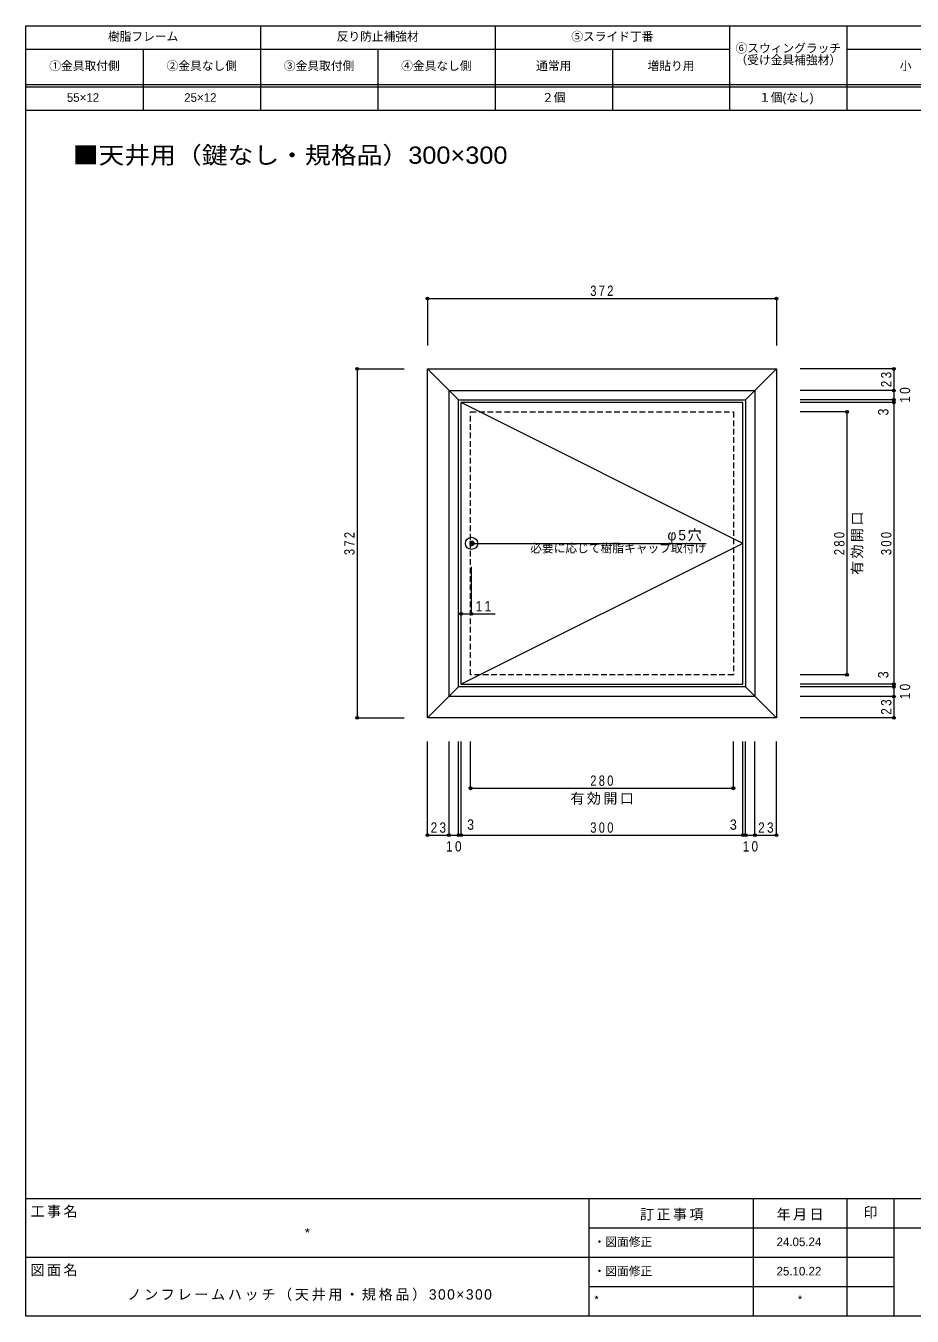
# Model space of a CAD drawing. Units: millimetres at full size, sheet at 1:5. Extents: x -4786 to 1000, y -688 to 1008.
# Drawn here: x -1000 to -55, y -688 to 688 of the extents above; entities that cross this region are included whole.
import ezdxf
from ezdxf.enums import TextEntityAlignment as Align

# ---------------------------------------------------------------- set-up
doc = ezdxf.new("R2010")
doc.units = ezdxf.units.MM
doc.header["$LTSCALE"] = 5
doc.header["$PDMODE"] = 32
doc.header["$PDSIZE"] = 3
doc.linetypes.add('DASHED1', pattern=[1.8, 1.2, -0.6])
for name, color, linetype, lineweight in [('2-0_ＫＢ製品', 2, 'Continuous', 9), ('2-3_寸法', 4, 'Continuous', 9), ('2-4_引出線字', 4, 'Continuous', 9), ('2-5_文字', 7, 'Continuous', 9), ('2-8_他製品', 7, 'Continuous', 9), ('2-A_ベース', 3, 'Continuous', 9), ('F-0_図面枠', 6, 'Continuous', 9), ('F-5_F-5ﾚｲﾔ', 7, 'Continuous', 9)]:
    doc.layers.add(name, color=color, linetype=linetype, lineweight=lineweight)
doc.styles.add('HGｺﾞｼｯｸM', font='')
doc.styles.add('ＭＳ ゴシック', font='')
doc.styles.get('HGｺﾞｼｯｸM').set_extended_font_data('HGｺﾞｼｯｸM')
doc.styles.get('ＭＳ ゴシック').set_extended_font_data('MS Gothic')

msp = doc.modelspace()

# ---------------------------------------------------------------- linework, layer by layer
at = {"layer": '2-0_ＫＢ製品'}
for p, q in [((-536, -14), (-536, 286)), ((-236, 286), (-536, 286)), ((-236, 136), (-536, 286)), ((-236, -14), (-236, 286)), ((-236, 136), (-536, -14)), ((-536, -14), (-236, -14))]:
    msp.add_line(p, q, dxfattribs=at)
at = {"layer": '2-0_ＫＢ製品', "linetype": 'DASHED1'}
msp.add_circle((-525, 136), 2.5, dxfattribs=at)
at = {"layer": '2-3_寸法'}
for p, q in [((-572, 397), (-200, 397)), ((-572, 397), (-572, 347)), ((-200, 397), (-200, 347)), ((-647, 322), (-647, -50)), ((-647, 322), (-597, 322)), ((-75, 322), (-175, 322)), ((-75, 322), (-75, 299)), ((-75, 299), (-175, 299)), ((-75, 289), (-175, 289)), ((-75, 299), (-75, 289)), ((-75, 289), (-75, 286)), ((-75, 286), (-175, 286)), ((-125, 276), (-175, 276)), ((-125, 276), (-125, -4)), ((-75, 286), (-75, -14)), ((-536, 61), (-536, 111)), ((-525, 61), (-525, 111)), ((-536, 61), (-500, 61)), ((-125, -4), (-175, -4)), ((-75, -14), (-175, -14)), ((-75, -17), (-175, -17)), ((-75, -27), (-175, -27)), ((-75, -14), (-75, -17)), ((-75, -17), (-75, -27)), ((-75, -27), (-75, -50)), ((-647, -50), (-597, -50)), ((-75, -50), (-175, -50)), ((-572, -175), (-572, -75)), ((-549, -175), (-549, -75)), ((-539, -175), (-539, -75)), ((-536, -175), (-536, -75)), ((-526, -125), (-526, -75)), ((-246, -125), (-246, -75)), ((-236, -175), (-236, -75)), ((-233, -175), (-233, -75)), ((-223, -175), (-223, -75)), ((-200, -175), (-200, -75)), ((-526, -125), (-246, -125)), ((-572, -175), (-549, -175)), ((-549, -175), (-539, -175)), ((-539, -175), (-536, -175)), ((-536, -175), (-236, -175)), ((-236, -175), (-233, -175)), ((-233, -175), (-223, -175)), ((-223, -175), (-200, -175))]:
    msp.add_line(p, q, dxfattribs=at)
for p in [(-572, 397), (-200, 397), (-647, 322), (-75, 322), (-75, 299), (-75, 289), (-125, 276), (-75, 286), (-536, 61), (-525, 61), (-125, -4), (-75, -14), (-75, -17), (-75, -27), (-647, -50), (-75, -50), (-526, -125), (-246, -125), (-572, -175), (-549, -175), (-539, -175), (-536, -175), (-236, -175), (-233, -175), (-223, -175), (-200, -175)]:
    msp.add_point(p, dxfattribs=at)
at = {"layer": '2-4_引出線字'}
msp.add_line((-525, 136), (-275, 136), dxfattribs=at)
msp.add_point((-525, 136), dxfattribs=at)
at = {"layer": '2-8_他製品'}
msp.add_circle((-525, 136), 6.5, dxfattribs=at)
at = {"layer": '2-A_ベース'}
for p, q in [((-572, 322), (-539, 289)), ((-200, 322), (-200, -50)), ((-549, 299), (-223, 299)), ((-549, -27), (-549, 299)), ((-223, 299), (-223, -27)), ((-572, -50), (-539, -17)), ((-223, -27), (-549, -27)), ((-233, -17), (-539, -17)), ((-200, -50), (-233, -17)), ((-200, -50), (-572, -50))]:
    msp.add_line(p, q, dxfattribs=at)
for points in [[(-572, -50), (-572, 322), (-200, 322)], [(-200, 322), (-233, 289), (-233, -17)], [(-539, -17), (-539, 289), (-233, 289)]]:
    msp.add_lwpolyline(points, dxfattribs=at)
at = {"layer": '2-A_ベース', "linetype": 'DASHED1'}
msp.add_lwpolyline([(-246, -4), (-526, -4), (-526, 276), (-246, 276)], close=True, dxfattribs=at)
at = {"layer": 'F-0_図面枠'}
for p, q in [((-1000, -687.5), (-1000, 687.5)), ((-1000, 687.5), (1000, 687.5)), ((1000, -562.5), (-1000, -562.5)), ((-400, -562.5), (-400, -687.5)), ((-225, -562.5), (-225, -687.5)), ((-125, -562.5), (-125, -687.5)), ((-75, -562.5), (-75, -687.5)), ((300, -593.75), (-400, -593.75)), ((-75, -625), (-1000, -625)), ((-75, -656.25), (-400, -656.25)), ((1000, -687.5), (-1000, -687.5))]:
    msp.add_line(p, q, dxfattribs=at)
at = {"layer": 'F-5_F-5ﾚｲﾔ'}
for p, q in [((-750, 687.5), (-750, 597.5)), ((-500, 687.5), (-500, 597.5)), ((-250, 687.5), (-250, 597.5)), ((-125, 687.5), (-125, 597.5)), ((-1000, 662.5), (-250, 662.5)), ((-875, 662.5), (-875, 597.5)), ((-625, 662.5), (-625, 597.5)), ((-375, 662.5), (-375, 597.5)), ((-125, 662.5), (125, 662.5)), ((-1000, 625), (750, 625)), ((-1000, 622.5), (750, 622.5)), ((-1000, 597.5), (1000, 597.5))]:
    msp.add_line(p, q, dxfattribs=at)

# ---------------------------------------------------------------- texts
at = {"layer": '2-3_寸法', "color": 7, "style": 'HGｺﾞｼｯｸM', "width": 0.9}
for p in [(-77.5, 272.25), (-77.5, -7.75)]:
    msp.add_text('3', height=11, rotation=90, dxfattribs=at).set_placement(p, align=Align.BOTTOM_LEFT)
for p in [(-529.75, -172.5), (-249.75, -172.5)]:
    msp.add_text('3', height=11, dxfattribs=at).set_placement(p, align=Align.BOTTOM_LEFT)
at = {"layer": '2-3_寸法', "color": 7, "char_height": 11, "attachment_point": 7, "style": 'HGｺﾞｼｯｸM'}
for s, insert in [('\\T1.38;\\W0.8;372', (-398.5, 399.5)), ('\\T1.36;\\W0.85;11', (-520.625, 63.5)), ('\\T1.38;\\W0.8;280', (-398.5, -122.5)), ('\\T1.17;有効開口', (-419.75, -142.5)), ('\\T1.36;\\W0.85;23', (-568.625, -172.5)), ('\\T1.38;\\W0.8;300', (-398.5, -172.5)), ('\\T1.36;\\W0.85;23', (-219.625, -172.5)), ('\\T1.36;\\W0.85;10', (-552.125, -192.5)), ('\\T1.36;\\W0.85;10', (-236.125, -192.5))]:
    msp.add_mtext(s, dxfattribs=dict(at, insert=insert))
at = {"layer": '2-3_寸法', "color": 7, "char_height": 11, "attachment_point": 7, "rotation": 90, "style": 'HGｺﾞｼｯｸM'}
for s, insert in [('\\T1.36;\\W0.85;23', (-77.5, 302.375)), ('\\T1.36;\\W0.85;10', (-57.5, 285.875)), ('\\T1.17;有効開口', (-107.5, 102.25)), ('\\T1.38;\\W0.8;372', (-649.5, 123.5)), ('\\T1.38;\\W0.8;280', (-127.5, 123.5)), ('\\T1.38;\\W0.8;300', (-77.5, 123.5)), ('\\T1.36;\\W0.85;10', (-57.5, -30.125)), ('\\T1.36;\\W0.85;23', (-77.5, -46.625))]:
    msp.add_mtext(s, dxfattribs=dict(at, insert=insert))
at = {"layer": '2-5_文字', "style": 'HGｺﾞｼｯｸM'}
msp.add_text('必要に応じて樹脂キャップ取付け', height=9.164, dxfattribs=at).set_placement((-462.5, 123.5), align=Align.BOTTOM_LEFT)
at = {"layer": '2-5_文字', "insert": (-316.25, 136), "char_height": 11, "attachment_point": 7, "style": 'HGｺﾞｼｯｸM'}
msp.add_mtext('\\T1.21;φ5穴', dxfattribs=at)
at = {"layer": 'F-5_F-5ﾚｲﾔ'}
for s, height, style, p in [('樹脂フレーム', 9.164, 'HGｺﾞｼｯｸM', (-912.5, 668.75)), ('反り防止補強材', 9.164, 'HGｺﾞｼｯｸM', (-668.75, 668.75)), ('⑤スライド丁番', 9.164, 'HGｺﾞｼｯｸM', (-418.75, 668.75)), ('⑥スウィングラッチ', 9.164, 'HGｺﾞｼｯｸM', (-243.75, 656.25)), ('①金具取付側', 9.164, 'HGｺﾞｼｯｸM', (-975, 637.5)), ('②金具なし側', 9.164, 'HGｺﾞｼｯｸM', (-850, 637.5)), ('③金具取付側', 9.164, 'HGｺﾞｼｯｸM', (-725, 637.5)), ('④金具なし側', 9.164, 'HGｺﾞｼｯｸM', (-600, 637.5)), ('通常用', 9.164, 'HGｺﾞｼｯｸM', (-456.25, 637.5)), ('増貼り用', 9.164, 'HGｺﾞｼｯｸM', (-337.5, 637.5)), ('（受け金具補強材）', 9.164, 'HGｺﾞｼｯｸM', (-243.75, 643.75)), ('小', 9.164, 'HGｺﾞｼｯｸM', (-68.75, 637.5)), ('55×12', 9.164, 'HGｺﾞｼｯｸM', (-956.25, 603.75)), ('25×12', 9.164, 'HGｺﾞｼｯｸM', (-831.25, 603.75)), ('２個', 9.164, 'HGｺﾞｼｯｸM', (-450, 603.75)), ('１個(なし)', 9.164, 'HGｺﾞｼｯｸM', (-218.75, 603.75)), ('印', 11, 'ＭＳ ゴシック', (-107.5, -585.625)), ('*', 11, 'ＭＳ ゴシック', (-703.75, -608.75)), ('・図面修正', 9.164, 'HGｺﾞｼｯｸM', (-395, -615.625)), ('24.05.24', 9.164, 'HGｺﾞｼｯｸM', (-200, -615.625)), ('・図面修正', 9.164, 'HGｺﾞｼｯｸM', (-395, -646.875)), ('25.10.22', 9.164, 'HGｺﾞｼｯｸM', (-200, -646.875)), ('*', 9.164, 'ＭＳ ゴシック', (-395, -678.125)), ('*', 9.164, 'ＭＳ ゴシック', (-178.125, -678.125))]:
    msp.add_text(s, height=height, dxfattribs=dict(at, style=style)).set_placement(p, align=Align.BOTTOM_LEFT)
at = {"layer": 'F-5_F-5ﾚｲﾔ', "color": 2, "style": 'HGｺﾞｼｯｸM', "width": 1.1}
msp.add_text('■天井用（鍵なし・規格品）300×300', height=18.33, dxfattribs=at).set_placement((-950, 535), align=Align.BOTTOM_LEFT)
at = {"layer": 'F-5_F-5ﾚｲﾔ', "char_height": 11, "attachment_point": 7}
for s, insert, style in [('\\T1.17;工事名', (-995, -582.5), 'ＭＳ ゴシック'), ('\\T1.17;訂正事項', (-345.561, -585.625), 'ＭＳ ゴシック'), ('\\T1.17;年月日', (-200, -585.625), 'ＭＳ ゴシック'), ('\\T1.17;図面名', (-995, -645), 'ＭＳ ゴシック'), ('\\T1.19;ノンフレームハッチ（天井用・規格品）300×300', (-891.875, -671.25), 'HGｺﾞｼｯｸM')]:
    msp.add_mtext(s, dxfattribs=dict(at, insert=insert, style=style))

doc.saveas('drawing.dxf')
